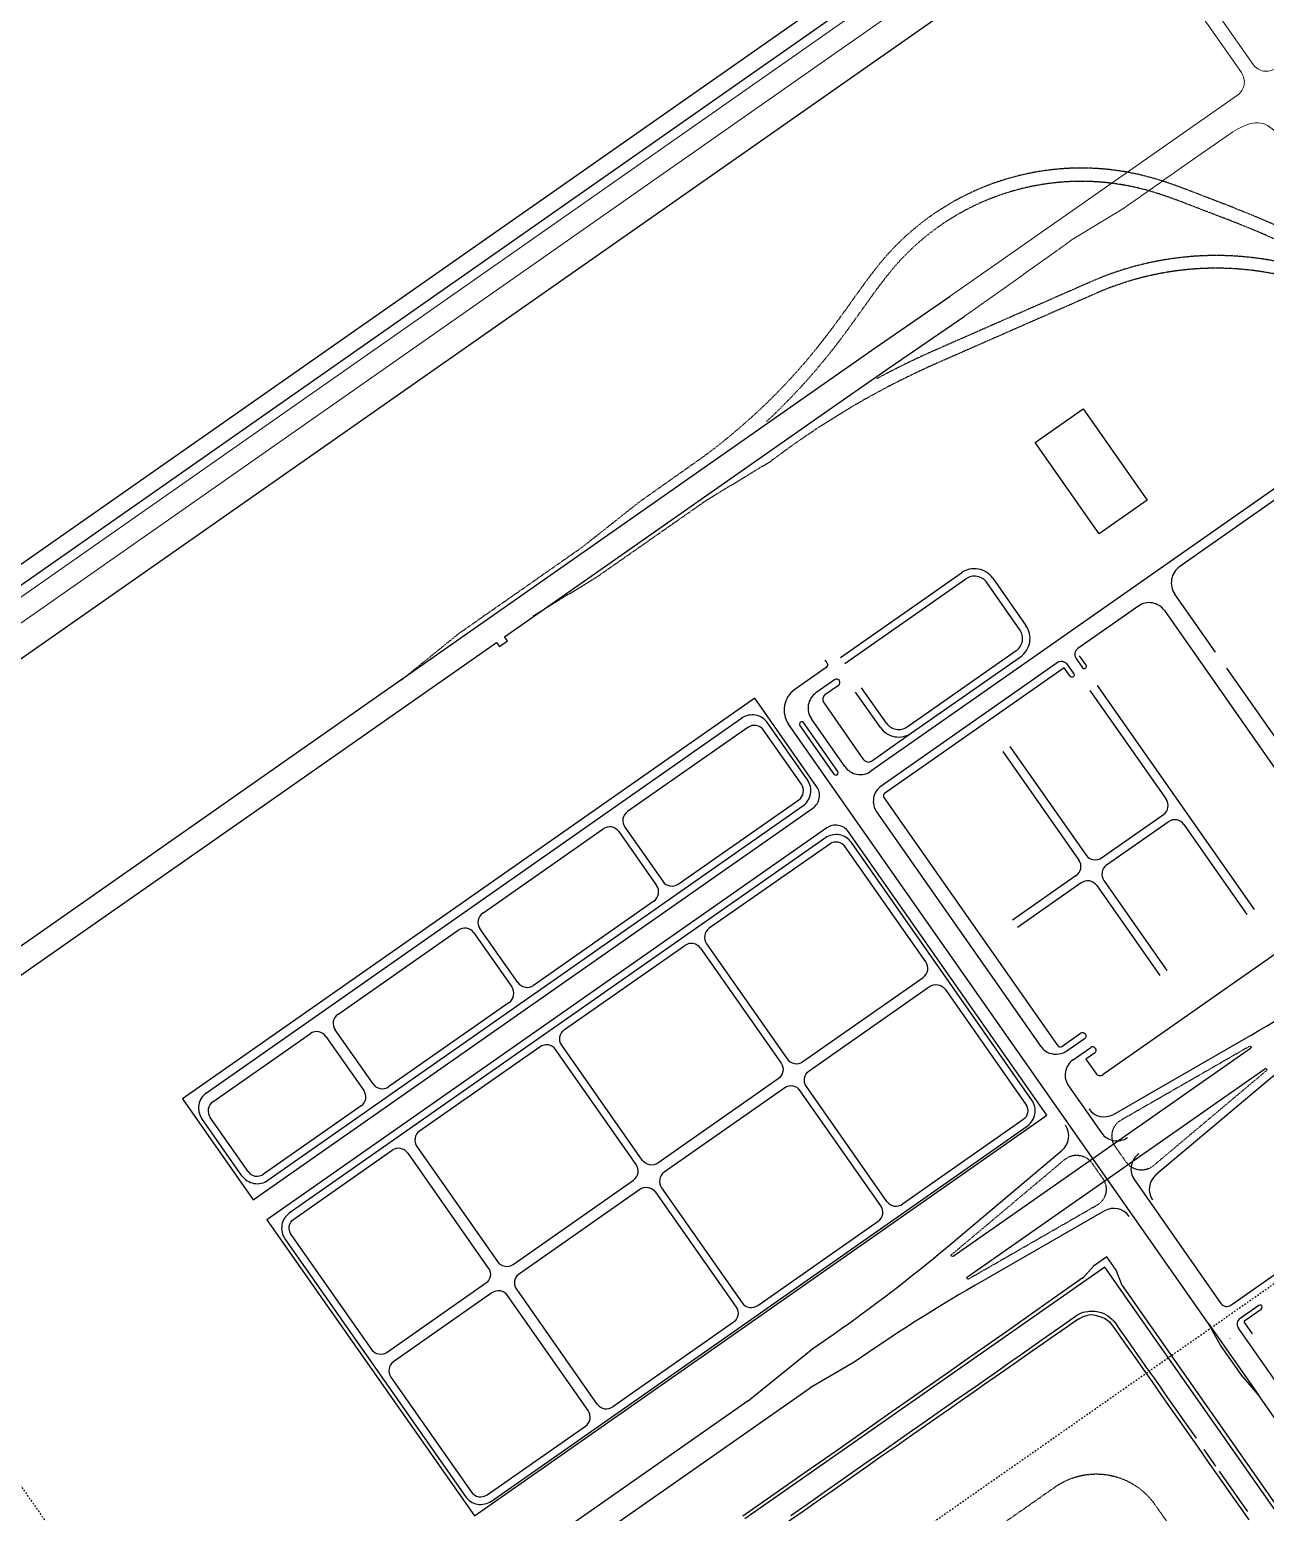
# Model space of a CAD drawing. Header units: millimetres. Extents: x 152904052 to 153933663, y 538271515 to 539240469.
# Drawn here: x 153522183 to 153532120, y 539123506 to 539135437 of the extents above; entities that cross this region are included whole.
import ezdxf

# ---------------------------------------------------------------- set-up
doc = ezdxf.new("R2010")
doc.units = ezdxf.units.MM
doc.linetypes.add('HIDDEN', pattern=[5.08, 2.54, -2.54])
doc.layers.add('BORD', color=7, linetype='Continuous')

msp = doc.modelspace()

# ---------------------------------------------------------------- linework, layer by layer
at = {"layer": 'BORD', "color": 8, "linetype": 'HIDDEN', "ltscale": 5}
for p, q in [((153487800.9, 539094263.9), (153610673.7, 539180300.3)), ((153516059.1, 539132362.1), (153567681, 539058638.4))]:
    msp.add_line(p, q, dxfattribs=at)
at = {"layer": 'BORD', "color": 133}
for points in [[(153554996.9, 539142649.5), (153537634.5, 539141035.2, 0.1302747), (153535229.4, 539140152.4), (153496595.8, 539113099.4)], [(153555015.4, 539142450.4), (153554741.3, 539142157.7), (153550360.2, 539141750.4), (153550161.9, 539141722.9), (153543988.6, 539141148.9), (153537679.4, 539140552.3, 0.1302752), (153535507.6, 539139755.1), (153512021.4, 539123309), (153511884, 539123156.6)], [(153528578.5, 539130364.3), (153528594.3, 539130341.8, -0.4142136), (153528587.5, 539130303.5), (153528335.2, 539130126.8, 0.4142136), (153528286.1, 539129848.3)], [(153530498.3, 539130349.9, -0.1622777), (153530527.5, 539130328.2), (153530579.7, 539130253.7, -1), (153530551, 539130233.6), (153530503.1, 539130302), (153529058.3, 539129290.3, 0.4142136), (153529052.8, 539129259), (153530451.7, 539127261.1, 0.4142136), (153530483, 539127255.6), (153530635, 539127362, -1), (153530666.5, 539127317), (153530524.8, 539127217.7, -0.2435541), (153530388.1, 539127199.4, -0.2435541)], [(153530598, 539130377.6), (153530650.2, 539130303, 1), (153530678.8, 539130323.1), (153530626.6, 539130397.6)], [(153529031.3, 539129350.7, 0.4142136), (153528994.4, 539129141.8), (153530315.9, 539127254.6)], [(153524272.9, 539125915.1, 0.4142136), (153524236.1, 539125706.2), (153525687.2, 539123633.8, 0.4142136), (153525896.1, 539123596.9), (153530205.6, 539126614.5, 0.4142136), (153530242.4, 539126823.4), (153528791.3, 539128895.8, 0.4142136), (153528582.4, 539128932.7), (153524270.3, 539125913.3)], [(153528400, 539127132.5), (153529368.2, 539127810.4, 0.4142055), (153529390.3, 539127935.8), (153528742.1, 539128861.4, 0.4142136), (153528616.8, 539128883.5), (153527648.6, 539128205.6)], [(153527648.6, 539128205.6, 0.4142136), (153527626.5, 539128080.2)], [(153528203.4, 539126994.8), (153527235.1, 539126316.9, -0.4142055), (153527109.8, 539126339), (153526461.7, 539127264.6, -0.4142136), (153526483.8, 539127390), (153527452, 539128067.9)], [(153527577.3, 539128045.8, 0.4142136), (153527452, 539128067.9)], [(153527577.3, 539128045.8), (153528225.5, 539127120.2, -0.4142136), (153528203.4, 539126994.8)], [(153527626.5, 539128080.2), (153528274.6, 539127154.6, 0.4142136), (153528400, 539127132.5)], [(153528451.6, 539127058.7), (153529419.8, 539127736.7, -0.4142055), (153529545.1, 539127714.6), (153530193.3, 539126789, -0.4142136), (153530171.2, 539126663.6), (153529203, 539125985.7)], [(153526070.3, 539125501.2), (153527038.5, 539126179.2, 0.4142055), (153527060.7, 539126304.6), (153526412.5, 539127230.2, 0.4142136), (153526287.2, 539127252.3), (153525318.9, 539126574.3)], [(153529077.6, 539126007.8), (153528429.5, 539126933.4, -0.4142136), (153528451.6, 539127058.8)], [(153528255, 539126921.1), (153527286.8, 539126243.1, 0.4142055), (153527264.7, 539126117.8), (153527912.8, 539125192.1, 0.4142136), (153528038.2, 539125170), (153529006.4, 539125848)], [(153529028.5, 539125973.3), (153528380.3, 539126899, 0.4142136), (153528255, 539126921.1)], [(153525319, 539126574.3, 0.4142136), (153525296.8, 539126449)], [(153530803.1, 539126558.7, 0.4142136), (153531012.1, 539126521.9)], [(153525849.2, 539125346.4), (153525058.7, 539124792.9, -0.4142055), (153524933.4, 539124815), (153524285.2, 539125740.7, -0.4142136), (153524307.3, 539125866), (153525097.8, 539126419.5)], [(153525223.1, 539126397.4, 0.4142136), (153525097.8, 539126419.5)], [(153525223.1, 539126397.4), (153525871.3, 539125471.7, -0.4142136), (153525849.2, 539125346.4)], [(153525296.8, 539126449), (153525945, 539125523.4, 0.4142136), (153526070.3, 539125501.3)], [(153531103.8, 539126390.8, 0.4142136), (153531067, 539126181.9)], [(153526122, 539125427.5), (153527090.2, 539126105.5, -0.4142055), (153527215.5, 539126083.4), (153527863.7, 539125157.7, -0.4142136), (153527841.6, 539125032.4), (153526873.3, 539124354.4)], [(153529006.4, 539125848, 0.4142136), (153529028.5, 539125973.3)], [(153529077.6, 539126007.8, 0.4142136), (153529203, 539125985.7)], [(153526748, 539124376.5), (153526099.9, 539125302.2, -0.4142136), (153526122, 539125427.5)], [(153525900.8, 539125272.7), (153525110.3, 539124719.2, 0.4142055), (153525088.2, 539124593.8), (153525736.4, 539123668.2, 0.4142136), (153525861.7, 539123646.1), (153526652.2, 539124199.6)], [(153526674.3, 539124324.9), (153526026.1, 539125250.6, 0.4142136), (153525900.8, 539125272.7)], [(153526748, 539124376.5, 0.4142136), (153526873.3, 539124354.4)], [(153526652.2, 539124199.6, 0.4142136), (153526674.3, 539124324.9)]]:
    msp.add_lwpolyline(points, format="xyb", dxfattribs=at)
at = {"layer": 'BORD', "color": 137, "lineweight": 0, "flags": 128}
for points in [[(153555004, 539142572.8), (153537641.6, 539140958.5, 0.1302747), (153535273.5, 539140089.3), (153496639.9, 539113036.3)], [(153531896.1, 539134910.4, 0.4142136), (153531928, 539135091.4, 0.4142136)], [(153532022.2, 539135157.4, 0.4142137), (153532203.2, 539135125.5)], [(153532282.6, 539134523.9, 0.080584), (153532156.4, 539134653.6, 0.2361258), (153532002.3, 539134680.8, 0.080584), (153531839.3, 539134602.1, 0.080584)], [(153530986.9, 539134003.3, -0.0014066), (153531446.4, 539134326.9), (153531839.3, 539134602.1)], [(153529698.7, 539133128.3, 0.0022366), (153530428.2, 539133647.6, -0.0004046), (153530559.6, 539133741.9)]]:
    msp.add_lwpolyline(points, format="xyb", dxfattribs=at)
at = {"layer": 'BORD', "color": 133}
for points in [[(153535157.4, 539140268.7), (153511828, 539123934.1), (153511637.7, 539123857)], [(153532270.2, 539131795.7), (153530366.6, 539130462.8)], [(153532318.9, 539131738.2), (153531432.3, 539131117.4)], [(153529928.7, 539131022.9), (153530195.4, 539130642)], [(153531101.8, 539130800.6), (153530612.1, 539130457.6)], [(153531308.7, 539130762.3), (153532612.7, 539128900), (153532756, 539128756.3), (153532783.3, 539128717.4)], [(153530366.6, 539130462.8), (153528948.1, 539129469.5)], [(153530447.4, 539130342.4), (153529031.3, 539129350.7)], [(153528656.4, 539130205.2), (153528506.5, 539130100.2)], [(153528687.9, 539130160.2), (153528579, 539130083.9)], [(153530709.5, 539130120.6), (153531322.1, 539129245.8)], [(153530766.9, 539130160.8), (153532029.9, 539128357)], [(153528511.9, 539129347.2), (153528015.2, 539130056.5), (153523410.8, 539126832.5), (153523979.2, 539126020.8), (153528481.2, 539129173.1)], [(153523605, 539126883), (153527908.2, 539129896.2)], [(153528438.5, 539129399.6), (153528116.8, 539129859.1)], [(153531661.7, 539125027.5), (153528286.1, 539129848.3)], [(153527959.5, 539129822.2), (153526991.3, 539129144.3)], [(153530008.4, 539129629.7), (153530621, 539128754.8)], [(153530065.7, 539129669.8), (153530678.3, 539128795)], [(153527399.1, 539128561.9), (153528367.3, 539129239.8)], [(153524098.8, 539126177.8), (153528401.7, 539129190.7)], [(153530803.6, 539128772.9), (153531300, 539129120.4)], [(153528593, 539129013.4), (153524091, 539125861), (153525759.2, 539123478.6), (153530363.6, 539126702.6), (153528767.1, 539128982.7)], [(153525826.5, 539128328.7), (153526794.7, 539129006.6)], [(153526969.2, 539129018.9), (153527273.7, 539128584)], [(153530843.8, 539128715.5), (153531340.1, 539129063.1)], [(153531465.5, 539129041), (153531972.5, 539128316.9)], [(153526920, 539128984.5), (153527224.6, 539128549.6)], [(153530598.9, 539128629.5), (153530086.1, 539128270.5)], [(153530639, 539128572.1), (153530126.3, 539128213.1)], [(153530764.4, 539128550), (153531271.4, 539127825.9)], [(153530821.7, 539128590.2), (153531328.7, 539127866.1)], [(153527202.5, 539128424.2), (153526234.3, 539127746.3)], [(153524661.7, 539127513.1), (153525629.9, 539128191)], [(153525755.2, 539128168.9), (153526059.8, 539127734)], [(153526037.7, 539127608.6), (153525069.4, 539126930.7)], [(153523656.6, 539126809.3), (153524440.5, 539127358.2)], [(153524565.8, 539127336.1), (153524870.4, 539126901.2)], [(153530537.3, 539126938.4), (153530803.1, 539126558.7)], [(153524848.3, 539126775.8), (153524064.4, 539126226.9)], [(153523889.9, 539126214.6), (153523567.9, 539126674.4)], [(153531843.5, 539125173.1), (153533932.4, 539126635.7)], [(153531067, 539126181.9), (153531763.5, 539125187.2)], [(153531843.5, 539125173.1), (153531919.3, 539125226.2)], [(153532066.8, 539125170.7), (153531918.1, 539125066.6)], [(153531954.6, 539125049.4), (153532086.9, 539125142.1)], [(153532860.7, 539123620.2), (153531904, 539124986.6)], [(153531951.5, 539125032), (153532013.5, 539124943.5)], [(153531837.8, 539124906.7), (153531833.7, 539124903.8)], [(153535514.1, 539119525.6), (153532063.2, 539124454.1)]]:
    msp.add_lwpolyline(points, dxfattribs=at)
at = {"layer": 'BORD', "color": 137, "lineweight": 0, "flags": 128}
for points in [[(153532022.2, 539135157.4), (153530943.9, 539136697.4)], [(153531928, 539135091.4), (153530933.8, 539136511.3)], [(153496738.6, 539112895.4), (153529551.2, 539135872.2)], [(153529584.3, 539133291.7), (153531896.1, 539134910.4)], [(153530986.9, 539134003.3), (153530559.6, 539133741.9)]]:
    msp.add_lwpolyline(points, dxfattribs=at)
at = {"layer": 'BORD', "color": 137, "linetype": 'HIDDEN', "flags": 128}
for points in [[(153531875.5, 539134000.8), (153531581.4, 539134114), (153531577.8, 539134115.4), (153531568.4, 539134119), (153531559.1, 539134122.6), (153531549.7, 539134126.2), (153531540.3, 539134129.8), (153531531, 539134133.4), (153531521.6, 539134137), (153531512.1, 539134140.6), (153531502.7, 539134144.2), (153531493.3, 539134147.8), (153531483.8, 539134151.3), (153531474.3, 539134154.9), (153531464.8, 539134158.5), (153531455.3, 539134162), (153531445.8, 539134165.6), (153531436.3, 539134169.1), (153531426.7, 539134172.6), (153531417.1, 539134176.1), (153531407.6, 539134179.6), (153531397.9, 539134183), (153531388.3, 539134186.5), (153531378.7, 539134189.9), (153531369, 539134193.3), (153531359.3, 539134196.6), (153531349.6, 539134200), (153531339.9, 539134203.3), (153531330.1, 539134206.6), (153531320.3, 539134209.9), (153531310.5, 539134213.1), (153531300.7, 539134216.3), (153531290.9, 539134219.5), (153531281, 539134222.7), (153531271.1, 539134225.8), (153531261.2, 539134228.8), (153531251.3, 539134231.9), (153531241.3, 539134234.9), (153531231.4, 539134237.8), (153531221.4, 539134240.7), (153531211.3, 539134243.6), (153531201.3, 539134246.4), (153531191.2, 539134249.2), (153531190.1, 539134249.5), (153531181.1, 539134252), (153531171, 539134254.6), (153531160.9, 539134257.3), (153531150.7, 539134259.8), (153531140.6, 539134262.4), (153531130.4, 539134264.9), (153531120.3, 539134267.3), (153531110.1, 539134269.7), (153531099.9, 539134272), (153531089.7, 539134274.3), (153531079.4, 539134276.5), (153531069.2, 539134278.7), (153531059, 539134280.8), (153531048.7, 539134282.9), (153531038.4, 539134284.9), (153531028.2, 539134286.8), (153531017.9, 539134288.8), (153531007.6, 539134290.6), (153530997.3, 539134292.4), (153530987, 539134294.2), (153530976.7, 539134295.9), (153530966.3, 539134297.6), (153530956, 539134299.2), (153530945.7, 539134300.7), (153530935.3, 539134302.2), (153530925, 539134303.7), (153530914.6, 539134305.1), (153530904.2, 539134306.4), (153530893.8, 539134307.7), (153530883.4, 539134309), (153530873.1, 539134310.2), (153530862.7, 539134311.3), (153530852.3, 539134312.4), (153530841.8, 539134313.4), (153530831.4, 539134314.4), (153530821, 539134315.4), (153530810.6, 539134316.2), (153530800.2, 539134317.1), (153530789.7, 539134317.8), (153530779.3, 539134318.6), (153530768.9, 539134319.2), (153530758.4, 539134319.9), (153530748, 539134320.4), (153530737.5, 539134320.9), (153530727.1, 539134321.4), (153530716.6, 539134321.8), (153530706.2, 539134322.2), (153530695.7, 539134322.5), (153530685.3, 539134322.7), (153530674.8, 539134322.9), (153530664.3, 539134323.1), (153530653.9, 539134323.2), (153530643.4, 539134323.2), (153530633, 539134323.2), (153530622.5, 539134323.2), (153530612, 539134323), (153530601.6, 539134322.9), (153530591.1, 539134322.7), (153530580.7, 539134322.4), (153530570.2, 539134322.1), (153530559.8, 539134321.7), (153530549.3, 539134321.3), (153530538.9, 539134320.8), (153530528.4, 539134320.3), (153530518, 539134319.7), (153530507.5, 539134319), (153530497.1, 539134318.4), (153530486.7, 539134317.6), (153530476.2, 539134316.8), (153530465.8, 539134316), (153530455.4, 539134315.1), (153530445, 539134314.1), (153530434.6, 539134313.1), (153530424.1, 539134312.1), (153530413.7, 539134311), (153530403.3, 539134309.8), (153530393, 539134308.6), (153530382.6, 539134307.4), (153530372.2, 539134306.1), (153530361.8, 539134304.7), (153530351.5, 539134303.3), (153530341.1, 539134301.8), (153530330.8, 539134300.3), (153530320.4, 539134298.7), (153530310.1, 539134297.1), (153530299.8, 539134295.4), (153530289.4, 539134293.7), (153530279.1, 539134291.9), (153530268.8, 539134290.1), (153530258.5, 539134288.2), (153530248.3, 539134286.3), (153530238, 539134284.3), (153530227.7, 539134282.3), (153530217.5, 539134280.2), (153530207.2, 539134278), (153530197, 539134275.9), (153530186.8, 539134273.6), (153530176.6, 539134271.3), (153530166.4, 539134269), (153530156.2, 539134266.6), (153530146, 539134264.1), (153530135.9, 539134261.7), (153530125.7, 539134259.1), (153530115.6, 539134256.5), (153530105.5, 539134253.9), (153530095.4, 539134251.2), (153530085.3, 539134248.4), (153530075.2, 539134245.6), (153530065.1, 539134242.8), (153530055.1, 539134239.9), (153530045.1, 539134236.9), (153530035, 539134233.9), (153530025, 539134230.9), (153530015, 539134227.8), (153530005.1, 539134224.6), (153529995.1, 539134221.4), (153529985.2, 539134218.2), (153529975.2, 539134214.9), (153529965.3, 539134211.6), (153529955.4, 539134208.2), (153529945.6, 539134204.7), (153529935.7, 539134201.2), (153529925.9, 539134197.7), (153529916, 539134194.1), (153529906.2, 539134190.4), (153529896.4, 539134186.7), (153529886.7, 539134183), (153529876.9, 539134179.2), (153529867.2, 539134175.4), (153529857.5, 539134171.5), (153529847.8, 539134167.5), (153529838.1, 539134163.6), (153529828.5, 539134159.5), (153529818.8, 539134155.5), (153529809.2, 539134151.3), (153529799.6, 539134147.1), (153529790.1, 539134142.9), (153529780.5, 539134138.7), (153529771, 539134134.3), (153529761.5, 539134130), (153529752, 539134125.6), (153529742.5, 539134121.1), (153529733.1, 539134116.6), (153529723.7, 539134112), (153529714.3, 539134107.4), (153529704.9, 539134102.8), (153529695.6, 539134098.1), (153529686.3, 539134093.3), (153529677, 539134088.5), (153529667.7, 539134083.7), (153529658.4, 539134078.8), (153529649.2, 539134073.9), (153529640, 539134068.9), (153529630.8, 539134063.9), (153529621.7, 539134058.8), (153529612.6, 539134053.7), (153529603.5, 539134048.6), (153529594.4, 539134043.3), (153529585.3, 539134038.1), (153529576.3, 539134032.8), (153529567.3, 539134027.5), (153529558.4, 539134022.1), (153529549.4, 539134016.7), (153529540.5, 539134011.2), (153529531.6, 539134005.7), (153529522.8, 539134000.1), (153529513.9, 539133994.5), (153529505.1, 539133988.8), (153529496.3, 539133983.1), (153529487.6, 539133977.4), (153529478.9, 539133971.6), (153529470.2, 539133965.8), (153529461.5, 539133959.9), (153529452.9, 539133954), (153529444.3, 539133948.1), (153529435.7, 539133942.1), (153529427.2, 539133936), (153529418.7, 539133929.9), (153529410.2, 539133923.8), (153529401.8, 539133917.6), (153529393.4, 539133911.4), (153529385, 539133905.2), (153529376.6, 539133898.9), (153529368.3, 539133892.5), (153529360, 539133886.2), (153529351.7, 539133879.8), (153529343.5, 539133873.3), (153529335.3, 539133866.8), (153529327.2, 539133860.2), (153529319, 539133853.7), (153529310.9, 539133847), (153529302.9, 539133840.4), (153529294.8, 539133833.7), (153529286.9, 539133826.9), (153529278.9, 539133820.1), (153529271, 539133813.3), (153529263.1, 539133806.5), (153529255.2, 539133799.6), (153529247.4, 539133792.6), (153529239.6, 539133785.6), (153529231.8, 539133778.6), (153529224.1, 539133771.6), (153529216.4, 539133764.5), (153529208.8, 539133757.3), (153529201.2, 539133750.1), (153529193.6, 539133742.9), (153529186.1, 539133735.7), (153529178.6, 539133728.4), (153529171.1, 539133721.1), (153529163.7, 539133713.7), (153529156.3, 539133706.3), (153529148.9, 539133698.9), (153529141.6, 539133691.4), (153529134.3, 539133683.9), (153529127.1, 539133676.4), (153529119.9, 539133668.8), (153529112.7, 539133661.2), (153529105.6, 539133653.5), (153529098.5, 539133645.8), (153529091.4, 539133638.1), (153529084.4, 539133630.3), (153529077.4, 539133622.5), (153529070.5, 539133614.7), (153529068.1, 539133612), (153529063.6, 539133606.8), (153529056.7, 539133599), (153529049.9, 539133591), (153529043.2, 539133583.1), (153529036.5, 539133575.2), (153529029.8, 539133567.2), (153529023.1, 539133559.2), (153529016.6, 539133551.2), (153529010, 539133543.1), (153529003.5, 539133535.1), (153528997, 539133527), (153528990.6, 539133518.9), (153528984.2, 539133510.8), (153528977.8, 539133502.7), (153528971.5, 539133494.6), (153528965.2, 539133486.5), (153528958.9, 539133478.3), (153528952.7, 539133470.2), (153528946.4, 539133462), (153528940.3, 539133453.9), (153528934.1, 539133445.7), (153528928, 539133437.5), (153528921.9, 539133429.3), (153528915.8, 539133421.1), (153528909.8, 539133412.9), (153528903.7, 539133404.7), (153528897.7, 539133396.5), (153528891.7, 539133388.3), (153528885.8, 539133380.1), (153528879.8, 539133371.9), (153528873.9, 539133363.7), (153528868, 539133355.5), (153528862.1, 539133347.4), (153528856.2, 539133339.2), (153528850.3, 539133331), (153528844.5, 539133322.8), (153528838.6, 539133314.6), (153528832.8, 539133306.5), (153528827, 539133298.3), (153528821.2, 539133290.1), (153528816.3, 539133283.3), (153528815.3, 539133282), (153528809.5, 539133273.9), (153528803.7, 539133265.7), (153528797.9, 539133257.6), (153528792.1, 539133249.5), (153528786.3, 539133241.3), (153528780.5, 539133233.2), (153528774.7, 539133225.1), (153528768.9, 539133217), (153528763.1, 539133208.9), (153528757.3, 539133200.8), (153528751.5, 539133192.7), (153528745.7, 539133184.6), (153528739.9, 539133176.6), (153528734.1, 539133168.5), (153528728.3, 539133160.4), (153528722.5, 539133152.4), (153528716.7, 539133144.3), (153528710.8, 539133136.3), (153528705, 539133128.2), (153528699.2, 539133120.2), (153528693.4, 539133112.2), (153528687.5, 539133104.2), (153528681.7, 539133096.2), (153528675.8, 539133088.2), (153528670, 539133080.2), (153528664.1, 539133072.2), (153528658.2, 539133064.3), (153528652.4, 539133056.3), (153528646.5, 539133048.4), (153528640.6, 539133040.5), (153528634.7, 539133032.5), (153528628.8, 539133024.6), (153528622.8, 539133016.7), (153528616.9, 539133008.9), (153528611, 539133001), (153528605, 539132993.1), (153528599.1, 539132985.3), (153528593.1, 539132977.5), (153528587.1, 539132969.6), (153528581.1, 539132961.8), (153528575.1, 539132954), (153528569.1, 539132946.3), (153528563.1, 539132938.5), (153528557.1, 539132930.8), (153528552, 539132924.3), (153528551, 539132923), (153528545, 539132915.3), (153528538.9, 539132907.6), (153528532.8, 539132899.9), (153528526.7, 539132892.2), (153528520.5, 539132884.6), (153528514.4, 539132876.9), (153528508.2, 539132869.3), (153528502.1, 539132861.6), (153528495.9, 539132854), (153528489.7, 539132846.4), (153528483.5, 539132838.8), (153528477.2, 539132831.2), (153528471, 539132823.6), (153528464.7, 539132816.1), (153528458.4, 539132808.5), (153528452.1, 539132801), (153528445.8, 539132793.5), (153528439.5, 539132786), (153528433.2, 539132778.5), (153528426.8, 539132771), (153528420.5, 539132763.5), (153528414.1, 539132756.1), (153528407.7, 539132748.6), (153528401.3, 539132741.2), (153528394.8, 539132733.8), (153528388.4, 539132726.4), (153528381.9, 539132719), (153528375.5, 539132711.6), (153528369, 539132704.2), (153528362.5, 539132696.9), (153528356, 539132689.5), (153528349.4, 539132682.2), (153528342.9, 539132674.9), (153528336.3, 539132667.6), (153528329.7, 539132660.3), (153528323.2, 539132653), (153528316.6, 539132645.8), (153528309.9, 539132638.5), (153528303.3, 539132631.3), (153528296.7, 539132624.1), (153528290, 539132616.8), (153528283.3, 539132609.6), (153528276.6, 539132602.5), (153528269.9, 539132595.3), (153528263.2, 539132588.1), (153528256.5, 539132581), (153528249.7, 539132573.9), (153528243, 539132566.8), (153528236.2, 539132559.7), (153528229.4, 539132552.6), (153528222.6, 539132545.5), (153528215.8, 539132538.4), (153528208.9, 539132531.4), (153528202.1, 539132524.3), (153528195.2, 539132517.3), (153528188.4, 539132510.3), (153528181.5, 539132503.3), (153528174.6, 539132496.3), (153528167.6, 539132489.4), (153528160.7, 539132482.4), (153528153.8, 539132475.5), (153528146.8, 539132468.6), (153528139.8, 539132461.7), (153528132.9, 539132454.8), (153528125.9, 539132447.9), (153528118.8, 539132441), (153528111.8, 539132434.2), (153528104.8, 539132427.3), (153528097.7, 539132420.5), (153528090.6, 539132413.7), (153528083.6, 539132406.9), (153528076.5, 539132400.1), (153528069.4, 539132393.3), (153528062.2, 539132386.6), (153528055.1, 539132379.8), (153528048, 539132373.1), (153528040.8, 539132366.4), (153528033.6, 539132359.7), (153528026.4, 539132353), (153528019.2, 539132346.4), (153528012, 539132339.7), (153528004.8, 539132333.1), (153527997.5, 539132326.4), (153527990.3, 539132319.8), (153527983, 539132313.2), (153527975.7, 539132306.7), (153527968.4, 539132300.1), (153527961.1, 539132293.5), (153527953.8, 539132287), (153527946.5, 539132280.5), (153527939.1, 539132274), (153527931.8, 539132267.5), (153527924.4, 539132261), (153527917, 539132254.5), (153527909.6, 539132248.1), (153527902.2, 539132241.6), (153527894.8, 539132235.2), (153527887.3, 539132228.8), (153527879.9, 539132222.4), (153527872.4, 539132216.1), (153527864.9, 539132209.7), (153527857.4, 539132203.4), (153527849.9, 539132197), (153527842.4, 539132190.7), (153527834.9, 539132184.4), (153527827.3, 539132178.1), (153527819.8, 539132171.9), (153527812.2, 539132165.6), (153527804.7, 539132159.4), (153527797.1, 539132153.1), (153527789.5, 539132146.9), (153527781.8, 539132140.7), (153527774.2, 539132134.6), (153527766.6, 539132128.4), (153527758.9, 539132122.2), (153527751.3, 539132116.1), (153527743.6, 539132110), (153527735.9, 539132103.9), (153527728.2, 539132097.8), (153527720.5, 539132091.7), (153527712.8, 539132085.7), (153527705, 539132079.6), (153527697.3, 539132073.6), (153527689.5, 539132067.6), (153527681.8, 539132061.6), (153527681.7, 539132061.6), (153527673.9, 539132055.6), (153527666.1, 539132049.7), (153527658.3, 539132043.7), (153527650.5, 539132037.8), (153527642.7, 539132031.8), (153527634.8, 539132025.9), (153527626.9, 539132020), (153527619, 539132014.1), (153527611.1, 539132008.2), (153527603.2, 539132002.3), (153527595.3, 539131996.5), (153527587.4, 539131990.6), (153527584.5, 539131988.5), (153527090, 539131639.2), (153526618.6, 539131266.4), (153525634.4, 539130577.2), (153525168.2, 539130199.5)], [(153531837, 539133901), (153531543, 539134014.2), (153531539.3, 539134015.6), (153531530, 539134019.2), (153531520.7, 539134022.7), (153531511.4, 539134026.3), (153531502, 539134029.9), (153531492.7, 539134033.5), (153531483.4, 539134037.1), (153531474, 539134040.6), (153531464.7, 539134044.2), (153531455.4, 539134047.7), (153531446, 539134051.2), (153531436.7, 539134054.8), (153531427.3, 539134058.3), (153531418, 539134061.7), (153531408.7, 539134065.2), (153531399.3, 539134068.7), (153531389.9, 539134072.1), (153531380.6, 539134075.5), (153531371.2, 539134078.9), (153531361.8, 539134082.3), (153531352.4, 539134085.6), (153531343.1, 539134089), (153531333.7, 539134092.3), (153531324.3, 539134095.6), (153531314.8, 539134098.8), (153531305.4, 539134102), (153531296, 539134105.2), (153531286.6, 539134108.4), (153531277.1, 539134111.5), (153531267.7, 539134114.6), (153531258.2, 539134117.6), (153531248.7, 539134120.7), (153531239.2, 539134123.6), (153531229.7, 539134126.6), (153531220.2, 539134129.5), (153531210.7, 539134132.3), (153531201.2, 539134135.2), (153531191.7, 539134137.9), (153531182.1, 539134140.7), (153531172.6, 539134143.4), (153531163, 539134146), (153531161.9, 539134146.3), (153531153.4, 539134148.6), (153531143.8, 539134151.1), (153531134.2, 539134153.6), (153531124.6, 539134156.1), (153531115, 539134158.5), (153531105.3, 539134160.8), (153531095.7, 539134163.1), (153531086, 539134165.4), (153531076.3, 539134167.6), (153531066.6, 539134169.8), (153531056.9, 539134171.9), (153531047.2, 539134173.9), (153531037.5, 539134176), (153531027.8, 539134177.9), (153531018.1, 539134179.8), (153531008.3, 539134181.7), (153530998.5, 539134183.5), (153530988.8, 539134185.3), (153530979, 539134187), (153530969.2, 539134188.7), (153530959.4, 539134190.3), (153530949.6, 539134191.9), (153530939.8, 539134193.4), (153530930, 539134194.9), (153530920.2, 539134196.3), (153530910.4, 539134197.7), (153530900.5, 539134199), (153530890.7, 539134200.3), (153530880.8, 539134201.5), (153530871, 539134202.7), (153530861.1, 539134203.8), (153530851.3, 539134204.9), (153530841.4, 539134206), (153530831.5, 539134206.9), (153530821.6, 539134207.9), (153530811.7, 539134208.8), (153530801.9, 539134209.6), (153530792, 539134210.4), (153530782.1, 539134211.1), (153530772.2, 539134211.8), (153530762.3, 539134212.4), (153530752.3, 539134213), (153530742.4, 539134213.6), (153530732.5, 539134214.1), (153530722.6, 539134214.5), (153530712.7, 539134214.9), (153530702.8, 539134215.2), (153530692.9, 539134215.5), (153530682.9, 539134215.8), (153530673, 539134215.9), (153530663.1, 539134216.1), (153530653.2, 539134216.2), (153530643.2, 539134216.2), (153530633.3, 539134216.2), (153530623.4, 539134216.2), (153530613.5, 539134216.1), (153530603.5, 539134215.9), (153530593.6, 539134215.7), (153530583.7, 539134215.4), (153530573.8, 539134215.1), (153530563.9, 539134214.8), (153530553.9, 539134214.4), (153530544, 539134213.9), (153530534.1, 539134213.4), (153530524.2, 539134212.9), (153530514.3, 539134212.3), (153530504.4, 539134211.6), (153530494.5, 539134210.9), (153530484.6, 539134210.2), (153530474.7, 539134209.4), (153530464.8, 539134208.5), (153530454.9, 539134207.6), (153530445, 539134206.7), (153530435.2, 539134205.7), (153530425.3, 539134204.6), (153530415.4, 539134203.5), (153530405.6, 539134202.4), (153530395.7, 539134201.2), (153530385.9, 539134199.9), (153530376, 539134198.6), (153530366.2, 539134197.3), (153530356.4, 539134195.9), (153530346.6, 539134194.5), (153530336.7, 539134193), (153530326.9, 539134191.4), (153530317.1, 539134189.8), (153530307.4, 539134188.2), (153530297.6, 539134186.5), (153530287.8, 539134184.8), (153530278, 539134183), (153530268.3, 539134181.2), (153530258.5, 539134179.3), (153530248.8, 539134177.4), (153530239.1, 539134175.4), (153530229.4, 539134173.4), (153530219.7, 539134171.3), (153530210, 539134169.2), (153530200.3, 539134167), (153530190.6, 539134164.8), (153530180.9, 539134162.5), (153530171.3, 539134160.2), (153530161.7, 539134157.8), (153530152, 539134155.4), (153530142.4, 539134152.9), (153530132.8, 539134150.4), (153530123.2, 539134147.9), (153530113.6, 539134145.3), (153530104.1, 539134142.6), (153530094.5, 539134139.9), (153530085, 539134137.1), (153530075.5, 539134134.3), (153530066, 539134131.5), (153530056.5, 539134128.6), (153530047, 539134125.7), (153530037.5, 539134122.7), (153530028.1, 539134119.6), (153530018.6, 539134116.6), (153530009.2, 539134113.4), (153529999.8, 539134110.3), (153529990.4, 539134107), (153529981.1, 539134103.8), (153529971.7, 539134100.5), (153529962.4, 539134097.1), (153529953, 539134093.7), (153529943.7, 539134090.2), (153529934.5, 539134086.7), (153529925.2, 539134083.2), (153529915.9, 539134079.6), (153529906.7, 539134075.9), (153529897.5, 539134072.2), (153529888.3, 539134068.5), (153529879.1, 539134064.7), (153529870, 539134060.9), (153529860.8, 539134057), (153529851.7, 539134053.1), (153529842.6, 539134049.2), (153529833.5, 539134045.1), (153529824.5, 539134041.1), (153529815.4, 539134037), (153529806.4, 539134032.8), (153529797.4, 539134028.7), (153529788.4, 539134024.4), (153529779.5, 539134020.1), (153529770.5, 539134015.8), (153529761.6, 539134011.5), (153529752.7, 539134007), (153529743.9, 539134002.6), (153529735, 539133998.1), (153529726.2, 539133993.5), (153529717.4, 539133989), (153529708.6, 539133984.3), (153529699.9, 539133979.6), (153529691.1, 539133974.9), (153529682.4, 539133970.2), (153529673.8, 539133965.3), (153529665.1, 539133960.5), (153529656.5, 539133955.6), (153529647.9, 539133950.7), (153529639.3, 539133945.7), (153529630.7, 539133940.7), (153529622.2, 539133935.6), (153529613.7, 539133930.5), (153529605.2, 539133925.3), (153529596.7, 539133920.1), (153529588.3, 539133914.9), (153529579.9, 539133909.6), (153529571.5, 539133904.3), (153529563.2, 539133898.9), (153529554.8, 539133893.5), (153529546.5, 539133888.1), (153529538.3, 539133882.6), (153529530, 539133877.1), (153529521.8, 539133871.5), (153529513.6, 539133865.9), (153529505.5, 539133860.3), (153529497.3, 539133854.6), (153529489.2, 539133848.8), (153529481.1, 539133843.1), (153529473.1, 539133837.2), (153529465.1, 539133831.4), (153529457.1, 539133825.5), (153529449.1, 539133819.6), (153529441.2, 539133813.6), (153529433.3, 539133807.6), (153529425.5, 539133801.5), (153529417.6, 539133795.4), (153529409.8, 539133789.3), (153529402, 539133783.1), (153529394.3, 539133776.9), (153529386.6, 539133770.7), (153529378.9, 539133764.4), (153529371.2, 539133758.1), (153529363.6, 539133751.7), (153529356, 539133745.3), (153529348.5, 539133738.9), (153529341, 539133732.4), (153529333.5, 539133725.9), (153529326, 539133719.3), (153529318.6, 539133712.8), (153529311.2, 539133706.1), (153529303.8, 539133699.5), (153529296.5, 539133692.8), (153529289.2, 539133686), (153529282, 539133679.3), (153529274.8, 539133672.5), (153529267.6, 539133665.6), (153529260.4, 539133658.7), (153529253.3, 539133651.8), (153529246.2, 539133644.9), (153529239.2, 539133637.9), (153529232.1, 539133630.9), (153529225.2, 539133623.8), (153529218.2, 539133616.7), (153529211.3, 539133609.6), (153529204.4, 539133602.4), (153529197.6, 539133595.2), (153529190.8, 539133588), (153529184, 539133580.8), (153529177.3, 539133573.5), (153529170.6, 539133566.1), (153529163.9, 539133558.8), (153529157.3, 539133551.4), (153529150.7, 539133543.9), (153529148.5, 539133541.4), (153529144.2, 539133536.5), (153529137.7, 539133529), (153529131.2, 539133521.5), (153529124.8, 539133513.9), (153529118.4, 539133506.3), (153529112, 539133498.7), (153529105.6, 539133491), (153529099.3, 539133483.4), (153529093, 539133475.7), (153529086.8, 539133467.9), (153529080.6, 539133460.2), (153529074.4, 539133452.4), (153529068.2, 539133444.6), (153529062.1, 539133436.8), (153529055.9, 539133428.9), (153529049.8, 539133421.1), (153529043.8, 539133413.2), (153529037.7, 539133405.3), (153529031.7, 539133397.3), (153529025.7, 539133389.4), (153529019.7, 539133381.4), (153529013.7, 539133373.5), (153529007.8, 539133365.5), (153529001.8, 539133357.5), (153528995.9, 539133349.5), (153528990, 539133341.4), (153528984.1, 539133333.4), (153528978.2, 539133325.3), (153528972.3, 539133317.2), (153528966.5, 539133309.2), (153528960.6, 539133301.1), (153528954.8, 539133293), (153528949, 539133284.9), (153528943.1, 539133276.8), (153528937.3, 539133268.7), (153528931.5, 539133260.5), (153528925.7, 539133252.4), (153528919.9, 539133244.3), (153528914.1, 539133236.1), (153528908.3, 539133228), (153528903.4, 539133221.2), (153528902.5, 539133219.9), (153528896.6, 539133211.7), (153528890.8, 539133203.6), (153528885, 539133195.4), (153528879.2, 539133187.3), (153528873.4, 539133179.2), (153528867.6, 539133171), (153528861.8, 539133162.9), (153528855.9, 539133154.7), (153528850.1, 539133146.6), (153528844.3, 539133138.5), (153528838.5, 539133130.3), (153528832.6, 539133122.2), (153528826.8, 539133114.1), (153528820.9, 539133106), (153528815.1, 539133097.8), (153528809.2, 539133089.7), (153528803.4, 539133081.6), (153528797.5, 539133073.5), (153528791.6, 539133065.4), (153528785.7, 539133057.3), (153528779.8, 539133049.2), (153528773.9, 539133041.1), (153528768, 539133033), (153528762.1, 539133024.9), (153528756.2, 539133016.9), (153528750.3, 539133008.8), (153528744.3, 539133000.7), (153528738.4, 539132992.7), (153528732.4, 539132984.6), (153528726.4, 539132976.6), (153528720.4, 539132968.5), (153528714.4, 539132960.5), (153528708.4, 539132952.5), (153528702.4, 539132944.5), (153528696.3, 539132936.5), (153528690.3, 539132928.5), (153528684.2, 539132920.5), (153528678.2, 539132912.5), (153528672.1, 539132904.6), (153528666, 539132896.6), (153528659.8, 539132888.7), (153528653.7, 539132880.7), (153528647.6, 539132872.8), (153528641.4, 539132864.9), (153528636.2, 539132858.3), (153528635.2, 539132857), (153528629, 539132849.1), (153528622.8, 539132841.2), (153528616.6, 539132833.4), (153528610.3, 539132825.5), (153528604.1, 539132817.7), (153528597.8, 539132809.9), (153528591.5, 539132802.1), (153528585.2, 539132794.3), (153528578.9, 539132786.5), (153528572.5, 539132778.7), (153528566.2, 539132770.9), (153528559.8, 539132763.2), (153528553.4, 539132755.5), (153528547, 539132747.7), (153528540.6, 539132740), (153528534.2, 539132732.3), (153528527.8, 539132724.6), (153528521.3, 539132717), (153528514.8, 539132709.3), (153528508.3, 539132701.7), (153528501.8, 539132694), (153528495.3, 539132686.4), (153528488.8, 539132678.8), (153528482.2, 539132671.2), (153528475.6, 539132663.6), (153528469.1, 539132656.1), (153528462.5, 539132648.5), (153528455.8, 539132641), (153528449.2, 539132633.4), (153528442.6, 539132625.9), (153528435.9, 539132618.4), (153528429.2, 539132610.9), (153528422.6, 539132603.5), (153528415.8, 539132596), (153528409.1, 539132588.6), (153528402.4, 539132581.1), (153528395.6, 539132573.7), (153528388.9, 539132566.3), (153528382.1, 539132558.9), (153528375.3, 539132551.5), (153528368.5, 539132544.1), (153528361.7, 539132536.8), (153528354.9, 539132529.5), (153528348, 539132522.1), (153528341.1, 539132514.8), (153528334.3, 539132507.5), (153528327.4, 539132500.2), (153528320.5, 539132493), (153528313.5, 539132485.7), (153528306.6, 539132478.5), (153528299.6, 539132471.2), (153528292.7, 539132464), (153528285.7, 539132456.8), (153528278.7, 539132449.6), (153528271.7, 539132442.5), (153528264.7, 539132435.3), (153528257.6, 539132428.2), (153528250.6, 539132421), (153528243.5, 539132413.9), (153528236.4, 539132406.8), (153528229.3, 539132399.7), (153528222.2, 539132392.6), (153528215.1, 539132385.6), (153528207.9, 539132378.5), (153528200.8, 539132371.5), (153528193.6, 539132364.5), (153528186.4, 539132357.5), (153528179.2, 539132350.5), (153528172, 539132343.5), (153528164.8, 539132336.6), (153528157.6, 539132329.6), (153528150.3, 539132322.7), (153528143.1, 539132315.8), (153528135.8, 539132308.9), (153528128.5, 539132302), (153528121.2, 539132295.1), (153528113.9, 539132288.3), (153528106.5, 539132281.4), (153528105.8, 539132280.7)]]:
    msp.add_lwpolyline(points, dxfattribs=at)
for points in [[(153534743.6, 539132069.4), (153533467.2, 539133008.5, 0.0668143), (153531837, 539133901, 0.0668143)], [(153534805.9, 539132153.9), (153533529.4, 539133093.1, 0.0668143), (153531874.8, 539133999, 0.0668143)], [(153533782.2, 539132551.4, 0.3570297), (153530713.6, 539133406.8), (153529483, 539132866.1, 0.019373), (153528994.3, 539132628.4)], [(153533696.4, 539132496.2, 0.3565361), (153530754.6, 539133313.4), (153529524, 539132772.7, 0.0605527), (153528140.8, 539131962.1), (153527627.9, 539131650.8), (153526742.3, 539131030.7), (153526230.5, 539130717.5)], [(153532116.5, 539127075.5, -0.9571084), (153532128.7, 539127059.6, 0.0002695), (153532117.9, 539127050.6), (153531220.5, 539126295.3, -0.4404466), (153531001, 539126324.1), (153530914.2, 539126448.1, -0.4404466), (153530962.2, 539126664.2), (153531978.9, 539127249.2, 0.0002695), (153531991.1, 539127256.2, -0.9571084), (153532001.8, 539127239.3)], [(153529610.3, 539125564.8, -0.9571084), (153529598.1, 539125580.6, 0.0002695), (153529608.8, 539125589.6), (153530506.3, 539126344.9, -0.4404466), (153530725.8, 539126316.2), (153530812.6, 539126192.1, -0.4404466), (153530764.6, 539125976.1), (153529747.9, 539125391.1, 0.0002695), (153529735.7, 539125384.1, -0.9571084), (153529725, 539125400.9)], [(153524433.1, 539115381.6), (153522822.7, 539117681.6, -0.4142136), (153522963.9, 539118482.4), (153530430.4, 539123710.5, -0.4142136), (153531231.3, 539123569.3), (153536103.8, 539116610.6)]]:
    msp.add_lwpolyline(points, format="xyb", dxfattribs=at)
at = {"layer": 'BORD', "color": 137, "ltscale": 10, "flags": 128}
for points in [[(153528491.2, 539132532.6), (153528982.7, 539132876.7), (153529584.3, 539133291.7)], [(153528603.1, 539132372.9), (153529094.5, 539132717), (153529698.7, 539133128.3)], [(153524067.8, 539129435.3), (153528491.2, 539132532.6)], [(153524179.6, 539129275.5), (153525937.1, 539130506.2), (153525960.1, 539130473.4), (153526025.6, 539130519.3), (153526002.7, 539130552), (153528603.1, 539132372.9)], [(153522429.5, 539128288.1), (153524067.8, 539129435.3)], [(153522541.3, 539128128.4), (153524179.6, 539129275.5)], [(153519644.3, 539126337.9), (153522429.5, 539128288.1)], [(153519756.2, 539126178.2), (153522541.3, 539128128.4)]]:
    msp.add_lwpolyline(points, dxfattribs=at)
at = {"layer": 'BORD', "color": 133}
for points in [[(153531169.5, 539131651.5), (153530782.8, 539131380.8), (153530268.8, 539132114.9), (153530655.4, 539132385.6)], [(153532063.2, 539124454.1), (153531932.1, 539124606.4), (153531760, 539124852.2), (153531661.7, 539125027.5)]]:
    msp.add_lwpolyline(points, close=True, dxfattribs=at)
at = {"layer": 'BORD', "color": 133, "flags": 128}
for points in [[(153528703.3, 539130384.6), (153529678, 539131067.1)], [(153528737.7, 539130335.4), (153529712.4, 539131017.9)], [(153530146.3, 539130607.6), (153529879.6, 539130988.5)], [(153531719.1, 539130429), (153531393, 539130894.6)], [(153529240.4, 539129826.8), (153530116.8, 539130440.4)], [(153529274.8, 539129777.6), (153530151.2, 539130391.3)], [(153532246.8, 539129675.4), (153531810.8, 539130297.9)], [(153529024.1, 539129821.8), (153528824.5, 539130106.9)], [(153529073.3, 539129856.3), (153528873.7, 539130141.3)], [(153528892.6, 539129561.9), (153528568.5, 539130024.7)], [(153528653.2, 539129446.1), (153528377, 539129840.5)], [(153528681.8, 539129466.2), (153528405.7, 539129860.6)], [(153528739.2, 539129506.4), (153528469.6, 539129891.3)], [(153528389.4, 539129365.2), (153528084.8, 539129800.1)], [(153528951.8, 539129551.4), (153529274.8, 539129777.6)], [(153526108.9, 539127768.4), (153525804.4, 539128203.3)], [(153532333.6, 539128091.2), (153530816, 539127028.5)], [(153524944.1, 539126952.8), (153524639.5, 539127387.7)], [(153530639.7, 539127193.2), (153530715.9, 539127246.5)], [(153530574.1, 539127147.3), (153530639.7, 539127193.2)], [(153530747.4, 539127201.5), (153530677.4, 539127152.4)], [(153530677.4, 539127152.4), (153530756.8, 539127039)], [(153523939, 539126249), (153523634.5, 539126684)]]:
    msp.add_lwpolyline(points, dxfattribs=at)
for points in [[(153529928.7, 539131022.9, 0.4142136), (153529678, 539131067.1)], [(153529879.6, 539130988.5, 0.4142251), (153529712.4, 539131017.9)], [(153531432.3, 539131117.4, 0.4142136), (153531393, 539130894.6)], [(153531308.7, 539130762.3, 0.4142136), (153531099.8, 539130799.1)], [(153530116.8, 539130440.4, 0.4142136), (153530146.3, 539130607.6)], [(153530151.2, 539130391.3, 0.4142136), (153530195.4, 539130642)], [(153530612.1, 539130457.6, 0.4142136), (153530598, 539130377.6)], [(153530503.4, 539130348, 0.2611843), (153530447.4, 539130342.4)], [(153528687.9, 539130160.2, 1), (153528656.4, 539130205.2)], [(153528506.5, 539130100.2, 0.4142136), (153528469.6, 539129891.3)], [(153528579, 539130083.9, 0.4142136), (153528568.5, 539130024.7)], [(153528116.8, 539129859.1, 0.4142136), (153527907.9, 539129896)], [(153528084.8, 539129800.1, 0.4142136), (153527959.5, 539129822.2)], [(153528405.7, 539129860.6, 1), (153528377, 539129840.5)], [(153529073.3, 539129856.3, 0.4142136), (153529240.4, 539129826.8)], [(153529024.1, 539129821.8, 0.4142136), (153529274.8, 539129777.6)], [(153528739.2, 539129506.4, 0.4142136), (153528948.1, 539129469.5)], [(153528892.6, 539129561.9, 0.4142136), (153528951.8, 539129551.4)], [(153528367.3, 539129239.8, 0.4142136), (153528389.4, 539129365.2)], [(153528401.7, 539129190.7, 0.4142136), (153528438.5, 539129399.6)], [(153528653.2, 539129446.1, 1), (153528681.8, 539129466.2)], [(153528481.2, 539129173.1, 0.4142136), (153528511.9, 539129347.2)], [(153531300, 539129120.4, 0.4142136), (153531322.1, 539129245.8)], [(153526991.3, 539129144.3, 0.4142136), (153526969.2, 539129018.9)], [(153526920, 539128984.5, 0.4142136), (153526794.7, 539129006.6)], [(153528767.1, 539128982.7, 0.4142136), (153528593, 539129013.4)], [(153531465.5, 539129041, 0.4142136), (153531340.1, 539129063.1)], [(153530678.3, 539128795, 0.4142136), (153530803.6, 539128772.9)], [(153530598.9, 539128629.5, 0.4142136), (153530621, 539128754.8)], [(153530843.8, 539128715.5, 0.4142136), (153530821.7, 539128590.2)], [(153527202.5, 539128424.2, 0.4142055), (153527224.6, 539128549.6)], [(153527273.7, 539128584, 0.4142055), (153527399.1, 539128561.9)], [(153530764.4, 539128550, 0.4142136), (153530639, 539128572.1)], [(153525826.5, 539128328.7, 0.4142136), (153525804.4, 539128203.3)], [(153525755.2, 539128168.9, 0.4142136), (153525629.9, 539128191)], [(153526037.7, 539127608.6, 0.4142055), (153526059.8, 539127734)], [(153526108.9, 539127768.4, 0.4142136), (153526234.3, 539127746.3)], [(153524661.7, 539127513.1, 0.4142136), (153524639.6, 539127387.7)], [(153524565.8, 539127336.1, 0.4142136), (153524440.5, 539127358.2)], [(153530315.9, 539127254.6, 0.1550204), (153530388.1, 539127199.4)], [(153530747.4, 539127201.5, 1), (153530715.9, 539127246.5)], [(153530574.1, 539127147.3, 0.4142136), (153530537.3, 539126938.4)], [(153530756.8, 539127039, 0.4142136), (153530816, 539127028.5)], [(153523605, 539126883, 0.4142136), (153523568.1, 539126674.1)], [(153524848.3, 539126775.8, 0.4142055), (153524870.4, 539126901.2)], [(153524944.1, 539126952.8, 0.4142136), (153525069.4, 539126930.7)], [(153523656.6, 539126809.3, 0.4142136), (153523634.5, 539126684)], [(153523889.9, 539126214.6, 0.4142136), (153524098.8, 539126177.8)], [(153523939, 539126249, 0.4142136), (153524064.4, 539126226.9)], [(153531763.5, 539125187.2, 0.4142136), (153531843.5, 539125173.1)], [(153531918.1, 539125066.6, 0.4142136), (153531904, 539124986.6)], [(153532086.9, 539125142.1, 1), (153532066.8, 539125170.7)], [(153531954.6, 539125049.4, 0.4142179), (153531951.5, 539125032)]]:
    msp.add_lwpolyline(points, format="xyb", dxfattribs=at)
at = {"layer": 'BORD', "color": 137, "ltscale": 3, "flags": 128}
for points in [[(153530701.1, 539126752.4, 0.3884583), (153530898.8, 539126708.4), (153531944, 539127309.8, 0.0221855), (153532912.8, 539127926.1), (153533312.4, 539128157)], [(153533746.1, 539128147.9), (153533245.3, 539127817.1), (153533073.4, 539127696.7, 0.0221855), (153532163, 539126997.1), (153531240.4, 539126220.6, 0.3884583), (153531214.1, 539126019.8)], [(153527960.7, 539124404.2), (153528481.5, 539124823.2), (153528653.4, 539124943.5, 0.0221855), (153529563.8, 539125643.2), (153530486.4, 539126419.7, 0.3884583), (153530512.7, 539126620.5)], [(153531025.7, 539125887.8, 0.3884583), (153530828, 539125931.8), (153529782.8, 539125330.4, 0.0221855), (153528814, 539124714.2), (153528458.9, 539124509)], [(153527960.7, 539124404.2), (153521160.8, 539119642.9, 0.4142136), (153520058.2, 539113389.6), (153526885.6, 539103638.8, 0.0406838), (153528244, 539102000.3, 0.0406838)]]:
    msp.add_lwpolyline(points, format="xyb", dxfattribs=at)
for points in [[(153532001.8, 539127239.3), (153529610.3, 539125564.8)], [(153529724.9, 539125400.9), (153532116.6, 539127075.5)], [(153521275.5, 539119479.1), (153528458.9, 539124509)]]:
    msp.add_lwpolyline(points, dxfattribs=at)
at = {"layer": 'BORD', "color": 133, "ltscale": 10, "flags": 128}
for points in [[(153530844.9, 539125562), (153530738.4, 539125487.5)], [(153530919.4, 539125455.5), (153530844.9, 539125562)], [(153535275.8, 539119129.4), (153530829, 539125480.1), (153527935.3, 539123453.9)], [(153530738.4, 539125487.5), (153530649.1, 539125388.3)], [(153530969.4, 539125331.8), (153530919.4, 539125455.5)], [(153530657, 539125396.3), (153530648.4, 539125389.8), (153530518.3, 539125297.9), (153530264, 539125118.4), (153530066.9, 539124979.2), (153529715.3, 539124733.1), (153529555.5, 539124620.6), (153529328.9, 539124462.8), (153529090.9, 539124296.7), (153528870.2, 539124140.6), (153528659.7, 539123992.9), (153528427.2, 539123830.8), (153528140.1, 539123631.6), (153527917.5, 539123474.8)], [(153531989.5, 539123444.6), (153531919.3, 539123544.5), (153531829.4, 539123673.9), (153531749.7, 539123788.2), (153531664.2, 539123909.9), (153531582.3, 539124026.5), (153531504.7, 539124137.7), (153531435.1, 539124236.3), (153531364, 539124338.6), (153531287.8, 539124446.9), (153531212, 539124555.4), (153531140.1, 539124658.1), (153531072.5, 539124755.1), (153531004, 539124852.4), (153530910.6, 539124984.8), (153530886, 539125016.1), (153530874, 539125030.2), (153530857.3, 539125044.3), (153530846, 539125052.7), (153530826.3, 539125064.4), (153530814.4, 539125070.4), (153530792, 539125079.7), (153530762.1, 539125088.1), (153530741.8, 539125092.7), (153530720.5, 539125094.3), (153530701.3, 539125092.9), (153530679.4, 539125088.2), (153530653.5, 539125079.3), (153530627.9, 539125066.3), (153530595.8, 539125046.8), (153530531.5, 539125001.5), (153530430.7, 539124932), (153530331.5, 539124862.2), (153530244.3, 539124801.5), (153530116.6, 539124712), (153529993.8, 539124626), (153529864.8, 539124536.7), (153529778.6, 539124476.2), (153529674.3, 539124402.9), (153529580.4, 539124336.6), (153529479.7, 539124266.2), (153529379, 539124195.7), (153529256.4, 539124110.1), (153529150.1, 539124036.6), (153529031.9, 539123955), (153528914.3, 539123872.8), (153528754, 539123759.2), (153528637, 539123677.1), (153528543.3, 539123611.2), (153528395.8, 539123508), (153528257.8, 539123412.3)], [(153528305.1, 539123480), (153528435.6, 539123571.4), (153528601.5, 539123688.3), (153528754.8, 539123796), (153528892.2, 539123893.6), (153529050.9, 539124004.4), (153529165.9, 539124085), (153529283.6, 539124167.4), (153529403.6, 539124250.6), (153529524.2, 539124335.2), (153529655.6, 539124427.1), (153529788.1, 539124519.6), (153529948.9, 539124631.7), (153530074.8, 539124720.1), (153530167.2, 539124784.8), (153530324.7, 539124895.8), (153530483, 539125007.4), (153530594, 539125084.7), (153530600.9, 539125089.2), (153530610.4, 539125095.1), (153530630.1, 539125106.1), (153530641.7, 539125111.5), (153530655.5, 539125115.8), (153530669.2, 539125119.1), (153530694.1, 539125123.2), (153530706.9, 539125124.6), (153530724.5, 539125125.6), (153530739.2, 539125125.5), (153530751.3, 539125124.2), (153530778.2, 539125118.9), (153530799.3, 539125112.9), (153530821.3, 539125105.2), (153530840.2, 539125095.3), (153530851.2, 539125088.6), (153530866.1, 539125077.7), (153530883.7, 539125062.6), (153530899.5, 539125046.6), (153530914.8, 539125027.4), (153530950.7, 539124975.8), (153531011.2, 539124889.1), (153531066.4, 539124810.6), (153531121.2, 539124731.6), (153531163, 539124672.6), (153531224.9, 539124584.6), (153531273.7, 539124514.5), (153531329, 539124435.5), (153531381.8, 539124360.1), (153531433.4, 539124287), (153531482.7, 539124216.6), (153531536.1, 539124140.5), (153531563.1, 539124102.3)], [(153531627, 539124011), (153531639.2, 539123993.4), (153531688, 539123923.4), (153531720.8, 539123877)], [(153531748.5, 539123837.4), (153531783.4, 539123786.6), (153531824, 539123728.7), (153531866.7, 539123667.1), (153531909.5, 539123606.4), (153531955.7, 539123541.5), (153531976.4, 539123512)]]:
    msp.add_lwpolyline(points, dxfattribs=at)
at = {"layer": 'BORD', "color": 133, "ltscale": 10}
msp.add_lwpolyline([(153530969.4, 539125331.8), (153535300.4, 539119146.6)], dxfattribs=at)

doc.saveas('drawing.dxf')
